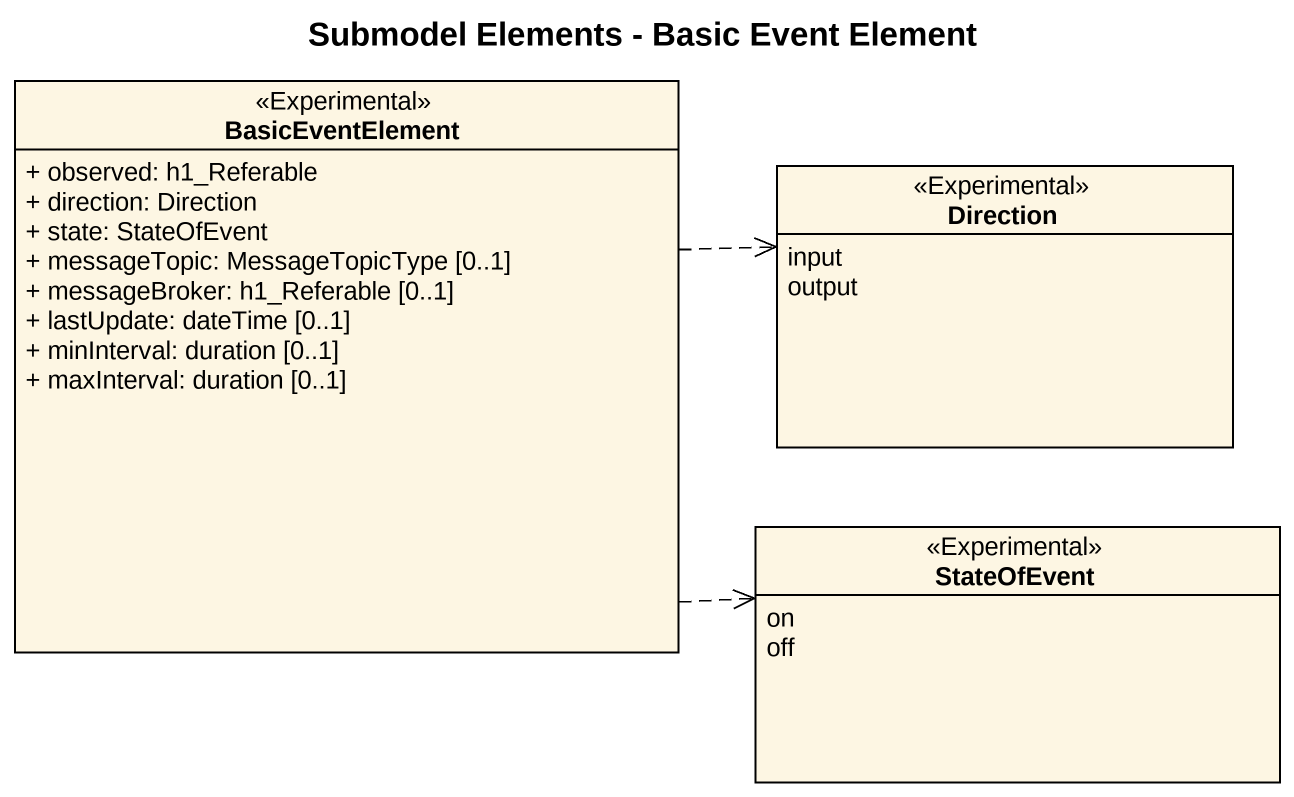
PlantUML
@startuml
title Submodel Elements - Basic Event Element
hide circle
hide empty members
skinparam classAttributeIconSize 0
class BasicEventElement <<Experimental>> {
  + observed: h1_Referable
  + direction: Direction
  + state: StateOfEvent
  + messageTopic: MessageTopicType [0..1]
  + messageBroker: h1_Referable [0..1]
  + lastUpdate: dateTime [0..1]
  + minInterval: duration [0..1]
  + maxInterval: duration [0..1]
}
enum Direction <<Experimental>> {
  input
  output
}
enum StateOfEvent <<Experimental>> {
  on
  off
}
BasicEventElement .right.> Direction
BasicEventElement .right.> StateOfEvent
@enduml
